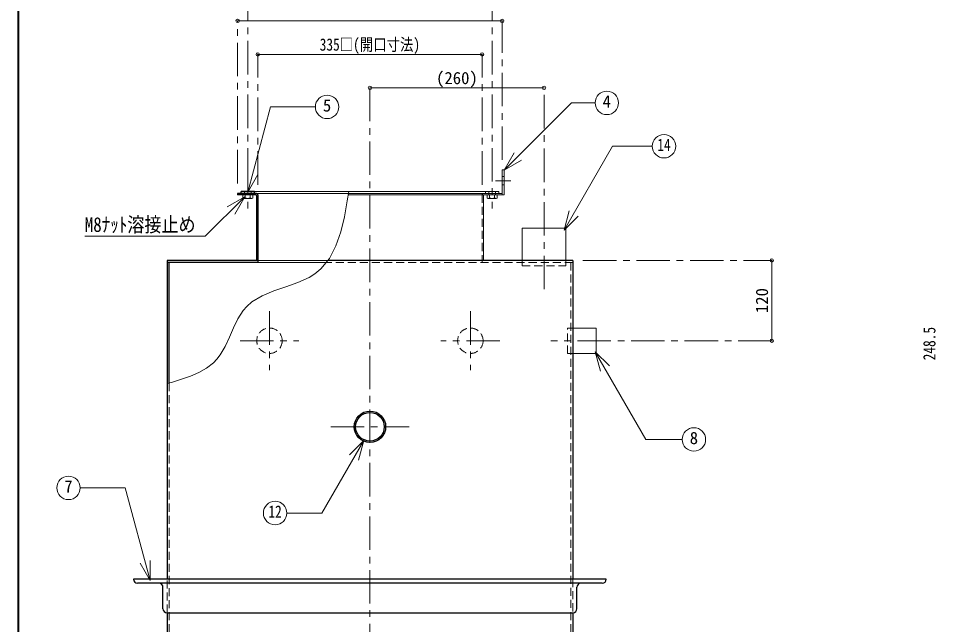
# Model space of a CAD drawing. Units: millimetres at full size, sheet at 1:10; details may follow other scales. Extents: x -2123 to 1927, y -1358 to 1452.
# Drawn here: x -2123 to -753, y -477 to 428 of the extents above; entities that cross this region are included whole.
import ezdxf
from ezdxf.enums import TextEntityAlignment as Align

# ---------------------------------------------------------------- set-up
doc = ezdxf.new("R2010")
doc.units = ezdxf.units.MM
doc.header["$LTSCALE"] = 10
doc.header["$PDMODE"] = 32
doc.header["$PDSIZE"] = 5
doc.linetypes.add('CHAIN1', pattern=[8, 5, -1, 1, -1])
doc.linetypes.add('DASHED1', pattern=[1.8, 1.2, -0.6])
doc.layers.add('0-0', color=7, linetype='Continuous', lineweight=18)
doc.styles.add('ＭＳ ゴシック', font='')
doc.styles.get('ＭＳ ゴシック').set_extended_font_data('MS Gothic')

msp = doc.modelspace()

# ---------------------------------------------------------------- linework, layer by layer
at = {"layer": '0-0', "color": 1, "lineweight": 40}
msp.add_line((-2122.8, -1358.09), (-2122.8, 1451.91), dxfattribs=at)
at = {"layer": '0-0', "color": 4, "linetype": 'CHAIN1', "lineweight": 9}
for p, q in [((-1780.3, 634.51), (-1780.3, 144.41)), ((-1415.3, 634.51), (-1415.3, 144.41)), ((-1795.3, 181.91), (-1795.3, 424.51)), ((-1400.3, 216.91), (-1400.3, 424.51)), ((-1765.3, 179.91), (-1765.3, 374.51)), ((-1430.3, 179.91), (-1430.3, 374.51)), ((-1597.8, 324.51), (-1597.8, -957.09)), ((-1337.8, 23.91), (-1337.8, 324.51)), ((-1410.3, 185.91), (-1387.3, 185.91)), ((-1279.8, 66.91), (-997.8, 66.91)), ((-1747.8, -9.09), (-1747.8, -97.09)), ((-1447.8, -9.09), (-1447.8, -97.09)), ((-1791.8, -53.09), (-1703.8, -53.09)), ((-1403.8, -53.09), (-1491.8, -53.09)), ((-997.8, -53.09), (-1327.8, -53.09)), ((-1656.3, -181.59), (-1539.3, -181.59))]:
    msp.add_line(p, q, dxfattribs=at)
at = {"layer": '0-0', "color": 4, "lineweight": 9}
for p, q in [((-1795.3, 424.51), (-1400.3, 424.51)), ((-1765.3, 374.51), (-1430.3, 374.51)), ((-1337.8, 324.51), (-1597.8, 324.51)), ((-1397.3, 201.91), (-1400.3, 201.91)), ((-1400.3, 201.91), (-1400.3, 166.91)), ((-1397.3, 201.91), (-1397.3, 164.91)), ((-1770.3, 169.91), (-1629.18, 169.91)), ((-1767.3, 166.91), (-1629.69, 166.91)), ((-1400.3, 164.91), (-1397.3, 164.91)), ((-1428.3, 163.91), (-1428.3, 66.91)), ((-1305.3, 114.91), (-1370.3, 114.91)), ((-1370.3, 66.91), (-1370.3, 114.91)), ((-1305.3, 66.91), (-1305.3, 114.91)), ((-1765.3, 66.91), (-1660.62, 66.91)), ((-1765.3, 63.91), (-1663.05, 63.91)), ((-997.8, -53.09), (-997.8, 66.91))]:
    msp.add_line(p, q, dxfattribs=at)
at = {"layer": '0-0'}
for p, q in [((-1397.41, 201.46), (-1296.8, 302.07)), ((-1261.55, 302.07), (-1296.8, 302.07)), ((-1780.19, 168.94), (-1746.13, 296.06)), ((-1679.27, 296.06), (-1746.13, 296.06)), ((-1307.85, 111.78), (-1235.37, 237.32)), ((-1176.14, 237.32), (-1235.37, 237.32)), ((-1397.41, 201.46), (-1382.41, 227.44)), ((-1397.41, 201.46), (-1371.43, 216.46)), ((-1780.19, 168.94), (-1780.19, 198.94)), ((-1780.19, 168.94), (-1765.19, 194.92)), ((-1784.05, 164.61), (-1784.05, 159.91)), ((-1776.55, 164.61), (-1776.55, 159.91)), ((-1400.3, 164.91), (-1630.02, 164.91)), ((-1400.3, 166.91), (-1629.69, 166.91)), ((-1419.05, 164.61), (-1419.05, 159.91)), ((-1411.55, 164.61), (-1411.55, 159.91)), ((-1400.3, 166.91), (-1400.3, 164.91)), ((-1784.77, 161.83), (-1843.8, 102.81)), ((-1784.77, 161.83), (-1810.75, 146.83)), ((-1784.77, 161.83), (-1799.77, 135.85)), ((-1786.55, 159.41), (-1774.05, 159.41)), ((-1409.05, 159.41), (-1421.55, 159.41)), ((-1307.85, 111.78), (-1300.08, 140.76)), ((-1307.85, 111.78), (-1286.64, 133)), ((-1843.8, 102.81), (-2023.71, 102.81)), ((-1259.8, -34.09), (-1294.8, -34.09)), ((-1259.8, -72.09), (-1259.8, -34.09)), ((-1259.8, -72.09), (-1294.8, -72.09)), ((-1261.29, -69.49), (-1253.52, -98.47)), ((-1261.29, -69.49), (-1185.67, -200.46)), ((-1261.29, -69.49), (-1240.07, -90.7)), ((-1607.04, -202.22), (-1669.46, -310.33)), ((-1607.04, -202.22), (-1628.26, -223.44)), ((-1607.04, -202.22), (-1614.81, -231.2)), ((-1131.5, -200.46), (-1185.67, -200.46)), ((-1963.05, -272.76), (-2030.43, -272.76)), ((-1925.95, -411.24), (-1963.05, -272.76)), ((-1669.46, -310.33), (-1721.88, -310.33)), ((-1925.95, -411.24), (-1925.95, -381.24)), ((-1925.95, -411.24), (-1940.95, -385.26))]:
    msp.add_line(p, q, dxfattribs=at)
at = {"layer": '0-0', "color": 4, "linetype": 'DASHED1', "lineweight": 9}
for p, q in [((-1400.3, 191.91), (-1397.3, 191.91)), ((-1400.3, 179.91), (-1397.3, 179.91)), ((-1785.3, 164.91), (-1785.3, 169.91)), ((-1775.3, 164.91), (-1775.3, 169.91)), ((-1430.3, 164.91), (-1430.3, 63.91)), ((-1425.3, 166.91), (-1425.3, 169.91)), ((-1420.3, 164.91), (-1420.3, 169.91)), ((-1410.3, 164.91), (-1410.3, 169.91)), ((-1370.3, 66.91), (-1370.3, 58.91)), ((-1370.3, 58.91), (-1305.3, 58.91)), ((-1305.3, 66.91), (-1305.3, 58.91)), ((-1302.8, -72.09), (-1302.8, -34.09)), ((-1294.8, -34.09), (-1302.8, -34.09)), ((-1294.8, -72.09), (-1302.8, -72.09))]:
    msp.add_line(p, q, dxfattribs=at)
at = {"layer": '0-0', "color": 5, "lineweight": 25}
for p, q in [((-1767.3, 166.91), (-1795.3, 166.91)), ((-1795.3, 166.91), (-1795.3, 164.91)), ((-1768.3, 164.91), (-1795.3, 164.91)), ((-1790.3, 166.91), (-1790.3, 169.91)), ((-1765.3, 164.91), (-1765.3, 63.91)), ((-1767.3, 163.91), (-1767.3, 66.91)), ((-1900.8, 66.91), (-1900.8, -409.09)), ((-1765.3, 66.91), (-1900.8, 66.91)), ((-1765.3, 63.91), (-1900.8, 63.91)), ((-1897.8, -116.28), (-1897.8, 63.91)), ((-1294.8, 66.91), (-1660.62, 66.91)), ((-1294.8, 66.91), (-1294.8, -409.09)), ((-1244.8, -409.09), (-1950.8, -409.09)), ((-1250.8, -415.09), (-1944.8, -415.09)), ((-1906.8, -453.09), (-1906.8, -421.09)), ((-1288.8, -453.09), (-1288.8, -421.09)), ((-1900.8, -459.09), (-1294.8, -459.09)), ((-1900.8, -459.09), (-1900.8, -886.09)), ((-1294.8, -459.09), (-1294.8, -886.09))]:
    msp.add_line(p, q, dxfattribs=at)
at = {"layer": '0-0', "linetype": 'DASHED1'}
for p, q in [((-1294.8, 63.91), (-1663.05, 63.91)), ((-1297.8, 63.91), (-1297.8, -886.09)), ((-1897.8, -116.28), (-1897.8, -886.09)), ((-1900.8, -459.09), (-1900.8, -409.09)), ((-1294.8, -409.09), (-1294.8, -459.09))]:
    msp.add_line(p, q, dxfattribs=at)
at = {"layer": '0-0'}
for points in [[(-1629.18, 169.91), (-1631.53, 155.92), (-1635.97, 132.16), (-1641.47, 109.44), (-1648.7, 88.41), (-1658.34, 69.72), (-1671.05, 54.04), (-1680.09, 46.58), (-1688.75, 41.29), (-1705.4, 33.82), (-1723.33, 27.53), (-1741.46, 21.34), (-1758.75, 14.18), (-1774.13, 4.97), (-1781.76, -1.74), (-1787.08, -8.02), (-1794.84, -20.32), (-1801.41, -33.86), (-1807.53, -47.87), (-1813.91, -61.59), (-1821.29, -74.25), (-1826.31, -80.81), (-1831.49, -86.17), (-1841.67, -94.09), (-1853.17, -100.62), (-1865.71, -106.04), (-1878.99, -110.68), (-1892.74, -114.83), (-1900.8, -117.14)], [(-1787.78, 164.61), (-1787.78, 159.91), (-1786.55, 159.41)], [(-1772.82, 164.61), (-1772.82, 159.91), (-1774.05, 159.41)], [(-1405.3, 166.91), (-1405.3, 169.91), (-1629.18, 169.91)], [(-1422.78, 164.61), (-1422.78, 159.91), (-1421.55, 159.41)], [(-1407.82, 164.61), (-1407.82, 159.91), (-1409.05, 159.41)]]:
    msp.add_lwpolyline(points, dxfattribs=at)
at = {"layer": '0-0', "color": 5, "lineweight": 25}
msp.add_lwpolyline([(-1770.3, 166.91), (-1770.3, 169.91), (-1790.3, 169.91)], dxfattribs=at)
at = {"layer": '0-0'}
for centre in [(-1244.05, 302.07), (-1661.77, 296.06), (-1158.64, 237.32), (-1114, -200.46), (-2047.93, -272.76), (-1739.38, -310.33)]:
    msp.add_circle(centre, 17.5, dxfattribs=at)
at = {"layer": '0-0', "color": 4, "linetype": 'DASHED1', "lineweight": 9}
for centre in [(-1747.8, -53.09), (-1447.8, -53.09)]:
    msp.add_circle(centre, 19, dxfattribs=at)
at = {"layer": '0-0', "color": 5, "lineweight": 25}
for radius in [23.5, 21.35]:
    msp.add_circle((-1597.8, -181.59), radius, dxfattribs=at)
at = {"layer": '0-0'}
for centre, radius, start, end in [((-1787.48, 164.61), 0.3, 90, 180), ((-1784.35, 164.61), 0.3, 0, 90), ((-1783.75, 164.61), 0.3, 90, 180), ((-1776.85, 164.61), 0.3, 0, 90), ((-1776.25, 164.61), 0.3, 90, 180), ((-1773.12, 164.61), 0.3, 0, 90), ((-1422.48, 164.61), 0.3, 90, 180), ((-1419.35, 164.61), 0.3, 0, 90), ((-1418.75, 164.61), 0.3, 90, 180), ((-1411.85, 164.61), 0.3, 0, 90), ((-1411.25, 164.61), 0.3, 90, 180), ((-1408.12, 164.61), 0.3, 0, 90), ((-1786.78, 167.06), 7.65, 271.74524, 290.89913), ((-1780.3, 173.75), 14.33, 254.82182, 285.17818), ((-1773.82, 167.06), 7.65, 249.10087, 268.25476), ((-1421.78, 167.06), 7.65, 271.74524, 290.89913), ((-1415.3, 173.75), 14.33, 254.82182, 285.17818), ((-1408.82, 167.06), 7.65, 249.10087, 268.25476)]:
    msp.add_arc(centre, radius, start, end, dxfattribs=at)
at = {"layer": '0-0', "color": 5, "lineweight": 25}
for centre, radius, start, end in [((-1768.3, 163.91), 1, 0, 90), ((-1767.3, 164.91), 2, 0, 90), ((-1944.8, -409.09), 6, 180, 270), ((-1250.8, -409.09), 6, 270, 0), ((-1912.8, -421.09), 6, 0, 90), ((-1282.8, -421.09), 6, 90, 180), ((-1900.8, -453.09), 6, 180, 270), ((-1294.8, -453.09), 6, 270, 0)]:
    msp.add_arc(centre, radius, start, end, dxfattribs=at)
at = {"layer": '0-0', "color": 4, "linetype": 'DASHED1', "lineweight": 9}
msp.add_arc((-1428.3, 164.91), 2, 90, 180, dxfattribs=at)
at = {"layer": '0-0', "color": 4, "lineweight": 9}
msp.add_arc((-1427.3, 163.91), 1, 90, 180, dxfattribs=at)
at = {"layer": '0-0', "color": 1}
for p in [(-1795.3, 424.51), (-1400.3, 424.51), (-1765.3, 374.51), (-1430.3, 374.51), (-1597.8, 324.51), (-1337.8, 324.51), (-997.8, 66.91), (-997.8, -53.09)]:
    msp.add_point(p, dxfattribs=at)

# ---------------------------------------------------------------- texts
at = {"layer": '0-0', "style": 'ＭＳ ゴシック'}
for s, height, width, p in [('335□(開口寸法)', 18.33, 0.8, (-1672.8, 374.51)), ('14', 18.33, 0.8, (-1168.64, 224.82)), ('M8ﾅｯﾄ溶接止め', 21.99, 0.85, (-2023.71, 102.81)), ('12', 18.33, 0.8, (-1749.38, -322.83))]:
    msp.add_text(s, height=height, dxfattribs=dict(at, width=width)).set_placement(p, align=Align.BOTTOM_LEFT)
for s, p in [('(260)', (-1499.05, 324.51)), ('5', (-1668.02, 283.56)), ('4', (-1250.3, 289.57)), ('8', (-1120.25, -212.96)), ('7', (-2054.18, -285.26))]:
    msp.add_text(s, height=18.33, dxfattribs=at).set_placement(p, align=Align.BOTTOM_LEFT)
msp.add_text('120', height=18.33, rotation=90, dxfattribs=at).set_placement((-997.8, -11.84), align=Align.BOTTOM_LEFT)
at = {"layer": '0-0', "style": 'ＭＳ ゴシック', "width": 0.8}
msp.add_text('248.5', height=18.33, rotation=90, dxfattribs=at).set_placement((-747.8, -82.34), align=Align.BOTTOM_LEFT)

doc.saveas('drawing.dxf')
